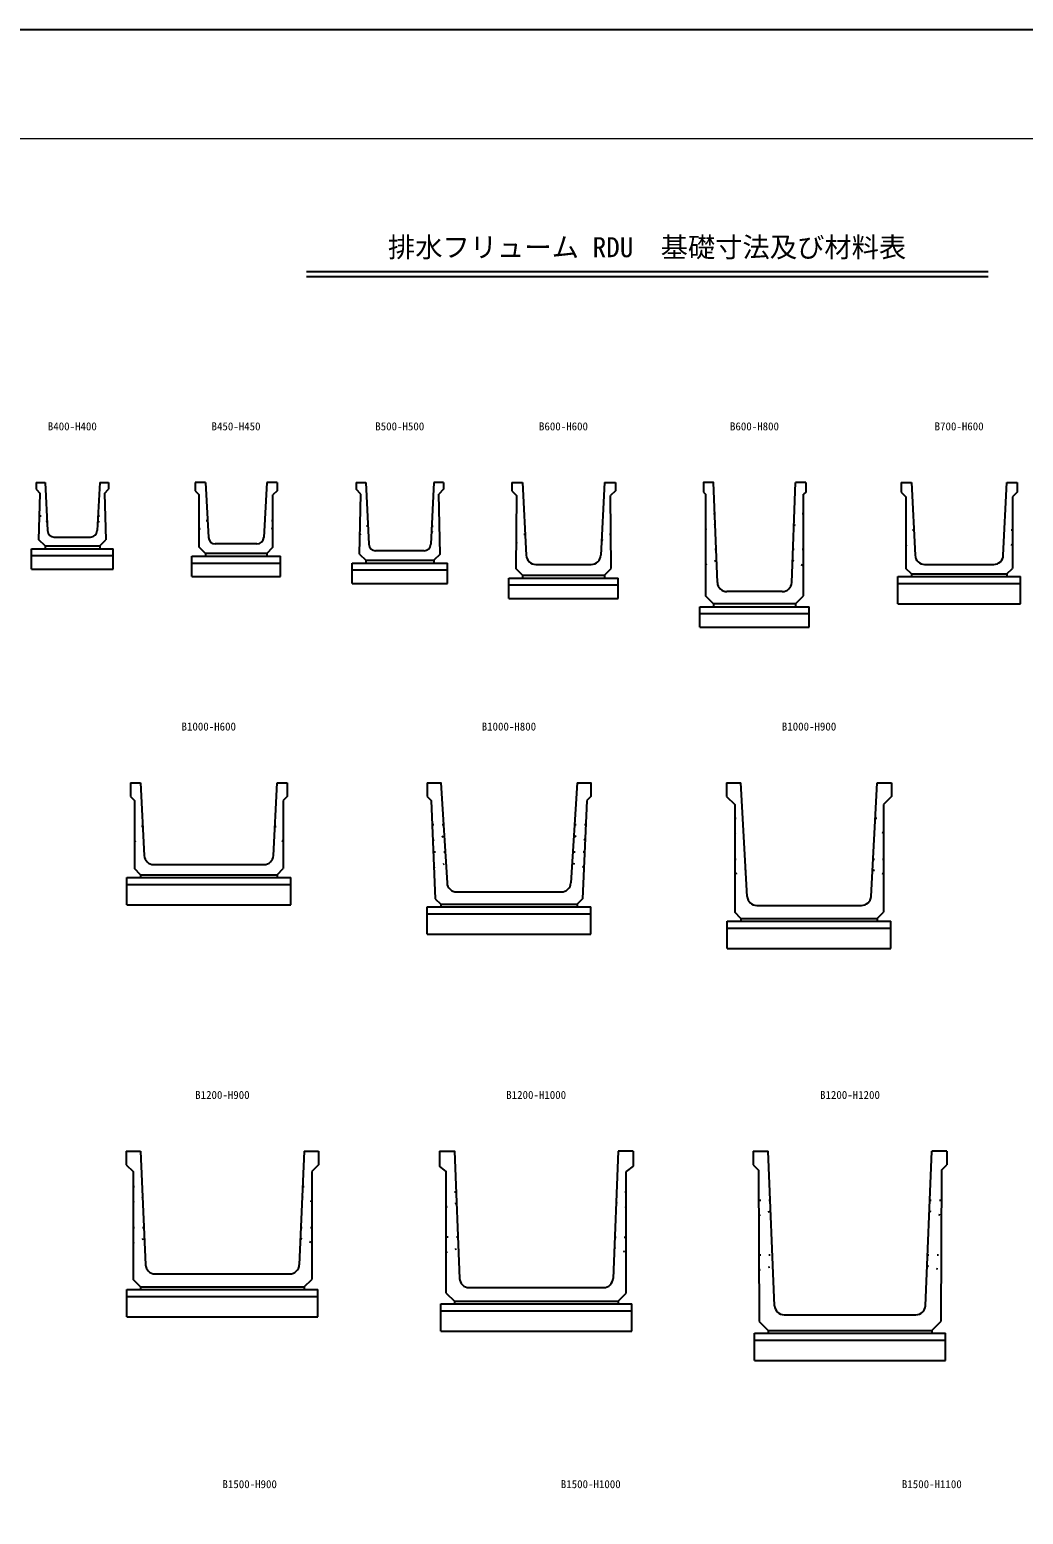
# Model space of a CAD drawing. Units: millimetres, scale not verified. Extents: x -33600 to 33600, y -11880 to 11880.
# Drawn here: x -21326 to -14043, y 1000 to 11880 of the extents above; entities that cross this region are included whole.
import ezdxf
from ezdxf.enums import TextEntityAlignment as Align

# ---------------------------------------------------------------- set-up
doc = ezdxf.new("R2010")
doc.units = ezdxf.units.MM
doc.header["$LTSCALE"] = 40
doc.linetypes.add('DOTTED', pattern=[1.75, 0.25, -1.5])
for name, color, linetype, lineweight in [('0-1_Defpoints', 5, 'Continuous', 25), ('0-5_OUTLINE', 3, 'Continuous', 25), ('0-6_OUTLINE2', 4, 'DOTTED', 25), ('0-7_TXT', 7, 'Continuous', 25), ('0-8_WAKU', 3, 'Continuous', 13)]:
    doc.layers.add(name, color=color, linetype=linetype, lineweight=lineweight)
doc.styles.add('ＭＳ ゴシック', font='')
doc.styles.get('ＭＳ ゴシック').set_extended_font_data('MS Gothic')

msp = doc.modelspace()

# ---------------------------------------------------------------- linework, layer by layer
at = {"layer": '0-1_Defpoints'}
msp.add_lwpolyline([(-33600, -11880), (0, -11880), (0, 11880), (-33600, 11880)], close=True, dxfattribs=at)
at = {"layer": '0-5_OUTLINE'}
for p, q in [((-21278.17, 8561.44), (-21213.17, 8561.44)), ((-21278.17, 8561.44), (-21278.17, 8511.44)), ((-21278.17, 8511.44), (-21248.17, 8481.44)), ((-21213.17, 8561.44), (-21195.55, 8208.94)), ((-20813.17, 8561.44), (-20830.8, 8208.94)), ((-20813.17, 8561.44), (-20748.17, 8561.44)), ((-20778.17, 8481.44), (-20748.17, 8511.44)), ((-20748.17, 8561.44), (-20748.17, 8511.44)), ((-20113.17, 8561.44), (-20113.17, 8501.44)), ((-20038.17, 8561.44), (-20113.17, 8561.44)), ((-20113.17, 8501.44), (-20083.17, 8471.44)), ((-20038.17, 8561.44), (-20015.79, 8158.67)), ((-19588.17, 8561.44), (-19610.55, 8158.67)), ((-19513.17, 8561.44), (-19588.17, 8561.44)), ((-19513.17, 8501.44), (-19543.17, 8471.44)), ((-19513.17, 8561.44), (-19513.17, 8501.44)), ((-18933.17, 8561.44), (-18933.17, 8511.44)), ((-18933.17, 8561.44), (-18863.17, 8561.44)), ((-18898.17, 8476.44), (-18933.17, 8511.44)), ((-18863.17, 8561.44), (-18840.55, 8108.94)), ((-18363.17, 8561.44), (-18385.8, 8108.94)), ((-18293.17, 8561.44), (-18363.17, 8561.44)), ((-18293.17, 8511.44), (-18328.17, 8476.44)), ((-18293.17, 8561.44), (-18293.17, 8511.44)), ((-17793.17, 8561.44), (-17713.17, 8561.44)), ((-17793.17, 8561.44), (-17793.17, 8501.44)), ((-17793.17, 8501.44), (-17758.17, 8466.44)), ((-17713.17, 8561.44), (-17686.5, 8027.94)), ((-17113.17, 8561.44), (-17139.85, 8027.94)), ((-17113.17, 8561.44), (-17033.17, 8561.44)), ((-17033.17, 8501.44), (-17068.17, 8466.44)), ((-17033.17, 8561.44), (-17033.17, 8501.44)), ((-15740.64, 7828.82), (-15713.17, 8561.44)), ((-15638.17, 8561.44), (-15713.17, 8561.44)), ((-14938.17, 8561.44), (-14938.17, 8491.44)), ((-14938.17, 8561.44), (-14863.17, 8561.44)), ((-14938.17, 8491.44), (-14903.17, 8456.44)), ((-14863.17, 8561.44), (-14836.5, 8027.94)), ((-14189.85, 8027.94), (-14163.17, 8561.44)), ((-14163.17, 8561.44), (-14088.17, 8561.44)), ((-14088.17, 8491.44), (-14123.17, 8456.44)), ((-14088.17, 8561.44), (-14088.17, 8491.44)), ((-21258.17, 8141.44), (-21248.17, 8481.44)), ((-20778.17, 8481.44), (-20768.17, 8141.44)), ((-20083.17, 8086.44), (-20083.17, 8471.44)), ((-18908.17, 8036.44), (-18898.17, 8476.44)), ((-18318.17, 8036.44), (-18328.17, 8476.44)), ((-17758.17, 8466.44), (-17763.17, 7931.44)), ((-17063.17, 7931.44), (-17068.17, 8466.44)), ((-15653.17, 7731.44), (-15653.17, 8476.44)), ((-14903.17, 8456.44), (-14903.17, 7931.44)), ((-14123.17, 8456.44), (-14123.17, 7931.44)), ((-21145.61, 8161.44), (-20880.73, 8161.44)), ((-21313.17, 8076.44), (-20713.17, 8076.44)), ((-21313.17, 7926.44), (-21313.17, 8076.44)), ((-21213.17, 8096.44), (-21258.17, 8141.44)), ((-21213.17, 8096.44), (-20813.17, 8096.44)), ((-21213.17, 8096.44), (-21213.17, 8076.44)), ((-20813.17, 8096.44), (-20768.17, 8141.44)), ((-20813.17, 8096.44), (-20813.17, 8076.44)), ((-20713.17, 7926.44), (-20713.17, 8076.44)), ((-20038.17, 8041.44), (-20083.17, 8086.44)), ((-19660.47, 8111.44), (-19965.87, 8111.44)), ((-18435.73, 8061.44), (-18790.61, 8061.44)), ((-21313.17, 8026.44), (-20713.17, 8026.44)), ((-20138.17, 8021.44), (-19488.17, 8021.44)), ((-20138.17, 7871.44), (-20138.17, 8021.44)), ((-20138.17, 7971.44), (-19488.17, 7971.44)), ((-19588.17, 8041.44), (-20038.17, 8041.44)), ((-20038.17, 8041.44), (-20038.17, 8021.44)), ((-19588.17, 8041.44), (-19588.17, 8021.44)), ((-19488.17, 7871.44), (-19488.17, 8021.44)), ((-18963.17, 7971.44), (-18263.17, 7971.44)), ((-18963.17, 7821.44), (-18963.17, 7971.44)), ((-18908.17, 8036.44), (-18863.17, 7991.44)), ((-18863.17, 7991.44), (-18363.17, 7991.44)), ((-18863.17, 7991.44), (-18863.17, 7971.44)), ((-18318.17, 8036.44), (-18363.17, 7991.44)), ((-18363.17, 7991.44), (-18363.17, 7971.44)), ((-18263.17, 7821.44), (-18263.17, 7971.44)), ((-17616.58, 7961.44), (-17209.76, 7961.44)), ((-14766.58, 7961.44), (-14259.76, 7961.44)), ((-21313.17, 7926.44), (-20713.17, 7926.44)), ((-20138.17, 7871.44), (-19488.17, 7871.44)), ((-18963.17, 7921.44), (-18263.17, 7921.44)), ((-17813.17, 7861.44), (-17013.17, 7861.44)), ((-17813.17, 7711.44), (-17813.17, 7861.44)), ((-17713.17, 7881.44), (-17763.17, 7931.44)), ((-17713.17, 7881.44), (-17113.17, 7881.44)), ((-17713.17, 7881.44), (-17713.17, 7861.44)), ((-17113.17, 7881.44), (-17063.17, 7931.44)), ((-17113.17, 7881.44), (-17113.17, 7861.44)), ((-17013.17, 7711.44), (-17013.17, 7861.44)), ((-14963.17, 7871.44), (-14063.17, 7871.44)), ((-14963.17, 7671.44), (-14963.17, 7871.44)), ((-14863.17, 7891.44), (-14903.17, 7931.44)), ((-14863.17, 7891.44), (-14163.17, 7891.44)), ((-14863.17, 7891.44), (-14863.17, 7871.44)), ((-14163.17, 7891.44), (-14123.17, 7931.44)), ((-14163.17, 7891.44), (-14163.17, 7871.44)), ((-14063.17, 7671.44), (-14063.17, 7871.44)), ((-18963.17, 7821.44), (-18263.17, 7821.44)), ((-17813.17, 7811.44), (-17013.17, 7811.44)), ((-15810.59, 7761.44), (-16215.75, 7761.44)), ((-15713.17, 7671.44), (-15653.17, 7731.44)), ((-14963.17, 7821.44), (-14063.17, 7821.44)), ((-17813.17, 7711.44), (-17013.17, 7711.44)), ((-16413.17, 7651.44), (-15613.17, 7651.44)), ((-16413.17, 7501.44), (-16413.17, 7651.44)), ((-16313.17, 7671.44), (-16313.17, 7651.44)), ((-15713.17, 7671.44), (-15713.17, 7651.44)), ((-15613.17, 7501.44), (-15613.17, 7651.44)), ((-14963.17, 7671.44), (-14063.17, 7671.44)), ((-16413.17, 7601.44), (-15613.17, 7601.44)), ((-16413.17, 7501.44), (-15613.17, 7501.44)), ((-20588.17, 6361.44), (-20588.17, 6261.44)), ((-20588.17, 6361.44), (-20513.17, 6361.44)), ((-20513.17, 6361.44), (-20486.5, 5827.94)), ((-19539.85, 5827.94), (-19513.17, 6361.44)), ((-19513.17, 6361.44), (-19438.17, 6361.44)), ((-19438.17, 6361.44), (-19438.17, 6261.44)), ((-18413.17, 6361.44), (-18413.17, 6261.44)), ((-17313.17, 6361.44), (-17359.07, 5627.07)), ((-16218.17, 6361.44), (-16113.17, 6361.44)), ((-16218.17, 6361.44), (-16218.17, 6261.44)), ((-16066.84, 5527.56), (-16113.17, 6361.44)), ((-15159.5, 5527.56), (-15113.17, 6361.44)), ((-15113.17, 6361.44), (-15008.17, 6361.44)), ((-15008.17, 6361.44), (-15008.17, 6261.44)), ((-20588.17, 6261.44), (-20558.17, 6231.44)), ((-20558.17, 6231.44), (-20558.17, 5731.44)), ((-19438.17, 6261.44), (-19468.17, 6231.44)), ((-19468.17, 6231.44), (-19468.17, 5731.44)), ((-18413.17, 6261.44), (-18383.17, 6231.44)), ((-18383.17, 6231.44), (-18353.17, 5511.44)), ((-17243.17, 6231.44), (-17273.17, 5511.44)), ((-16218.17, 6261.44), (-16158.17, 6201.44)), ((-15008.17, 6261.44), (-15068.17, 6201.44)), ((-16158.17, 6201.44), (-16158.17, 5411.44)), ((-15068.17, 6201.44), (-15068.17, 5411.44)), ((-20613.17, 5666.44), (-19413.17, 5666.44)), ((-20613.17, 5466.44), (-20613.17, 5666.44)), ((-20513.17, 5686.44), (-20558.17, 5731.44)), ((-20513.17, 5686.44), (-19513.17, 5686.44)), ((-20513.17, 5686.44), (-20513.17, 5666.44)), ((-20416.58, 5761.44), (-19609.76, 5761.44)), ((-19513.17, 5686.44), (-19468.17, 5731.44)), ((-19513.17, 5686.44), (-19513.17, 5666.44)), ((-19413.17, 5466.44), (-19413.17, 5666.44)), ((-20613.17, 5616.44), (-19413.17, 5616.44)), ((-18197.41, 5561.44), (-17428.93, 5561.44)), ((-20613.17, 5466.44), (-19413.17, 5466.44)), ((-18413.17, 5451.44), (-17213.17, 5451.44)), ((-18413.17, 5251.44), (-18413.17, 5451.44)), ((-18313.17, 5471.44), (-18313.17, 5451.44)), ((-17273.17, 5511.44), (-17313.17, 5471.44)), ((-17313.17, 5471.44), (-17313.17, 5451.44)), ((-17213.17, 5251.44), (-17213.17, 5451.44)), ((-15996.95, 5461.44), (-15229.39, 5461.44)), ((-18413.17, 5401.44), (-17213.17, 5401.44)), ((-16213.17, 5346.44), (-15013.17, 5346.44)), ((-16213.17, 5146.44), (-16213.17, 5346.44)), ((-16113.17, 5366.44), (-16158.17, 5411.44)), ((-16113.17, 5366.44), (-15113.17, 5366.44)), ((-16113.17, 5366.44), (-16113.17, 5346.44)), ((-15113.17, 5366.44), (-15068.17, 5411.44)), ((-15113.17, 5366.44), (-15113.17, 5346.44)), ((-15013.17, 5146.44), (-15013.17, 5346.44)), ((-18413.17, 5251.44), (-17213.17, 5251.44)), ((-16213.17, 5296.44), (-15013.17, 5296.44)), ((-16213.17, 5146.44), (-15013.17, 5146.44)), ((-20618.17, 3661.44), (-20618.17, 3561.44)), ((-20618.17, 3661.44), (-20513.17, 3661.44)), ((-20513.17, 3661.44), (-20476.14, 2828.33)), ((-19313.17, 3661.44), (-19350.2, 2828.33)), ((-19313.17, 3661.44), (-19208.17, 3661.44)), ((-19208.17, 3661.44), (-19208.17, 3561.44)), ((-18323.17, 3661.44), (-18323.17, 3551.44)), ((-17013.17, 3661.44), (-17050.48, 2728.64)), ((-16903.17, 3661.44), (-17013.17, 3661.44)), ((-16903.17, 3661.44), (-16903.17, 3551.44)), ((-16023.17, 3661.44), (-16023.17, 3561.44)), ((-16023.17, 3661.44), (-15913.17, 3661.44)), ((-15865.97, 2528.52), (-15913.17, 3661.44)), ((-14760.38, 2528.52), (-14713.17, 3661.44)), ((-14603.17, 3661.44), (-14713.17, 3661.44)), ((-14603.17, 3661.44), (-14603.17, 3561.44)), ((-20618.17, 3561.44), (-20568.17, 3511.44)), ((-20568.17, 3511.44), (-20568.17, 2721.44)), ((-19208.17, 3561.44), (-19258.17, 3511.44)), ((-19258.17, 3511.44), (-19258.17, 2721.44)), ((-16903.17, 3551.44), (-16953.17, 3511.44)), ((-16953.17, 2621.44), (-16953.17, 3511.44)), ((-14643.17, 3521.44), (-14648.15, 2411.44)), ((-14643.17, 3521.44), (-14603.17, 3561.44)), ((-20513.17, 2666.44), (-20568.17, 2721.44)), ((-20406.21, 2761.44), (-19420.13, 2761.44)), ((-19313.17, 2666.44), (-19258.17, 2721.44)), ((-20613.17, 2646.44), (-19213.17, 2646.44)), ((-20613.17, 2446.44), (-20613.17, 2646.44)), ((-20513.17, 2666.44), (-19313.17, 2666.44)), ((-20513.17, 2666.44), (-20513.17, 2646.44)), ((-19313.17, 2666.44), (-19313.17, 2646.44)), ((-19213.17, 2446.44), (-19213.17, 2646.44)), ((-18273.17, 2621.44), (-18213.17, 2561.44)), ((-18105.91, 2661.44), (-17120.43, 2661.44)), ((-17013.17, 2561.44), (-16953.17, 2621.44)), ((-20613.17, 2596.44), (-19213.17, 2596.44)), ((-18313.17, 2541.44), (-16913.17, 2541.44)), ((-18313.17, 2341.44), (-18313.17, 2541.44)), ((-18213.17, 2561.44), (-17013.17, 2561.44)), ((-18213.17, 2561.44), (-18213.17, 2541.44)), ((-17013.17, 2561.44), (-17013.17, 2541.44)), ((-16913.17, 2341.44), (-16913.17, 2541.44)), ((-20613.17, 2446.44), (-19213.17, 2446.44)), ((-18313.17, 2491.44), (-16913.17, 2491.44)), ((-15978.19, 2411.44), (-15913.17, 2346.44)), ((-15796.03, 2461.44), (-14830.31, 2461.44)), ((-14713.17, 2346.44), (-14648.15, 2411.44)), ((-18313.17, 2341.44), (-16913.17, 2341.44)), ((-16013.17, 2326.44), (-14613.17, 2326.44)), ((-16013.17, 2126.44), (-16013.17, 2326.44)), ((-15913.17, 2346.44), (-14713.17, 2346.44)), ((-15913.17, 2346.44), (-15913.17, 2326.44)), ((-14713.17, 2346.44), (-14713.17, 2326.44)), ((-14613.17, 2126.44), (-14613.17, 2326.44)), ((-16013.17, 2276.44), (-14613.17, 2276.44)), ((-16013.17, 2126.44), (-14613.17, 2126.44))]:
    msp.add_line(p, q, dxfattribs=at)
for points in [[(-16285.7, 7828.82), (-16313.17, 8561.44), (-16388.17, 8561.44), (-16388.17, 8491.44)], [(-16388.17, 8491.44), (-16373.17, 8476.44), (-16373.17, 7731.44)], [(-15638.17, 8561.44), (-15638.17, 8491.44), (-15653.17, 8476.44)], [(-19588.17, 8041.44), (-19543.17, 8086.44), (-19543.17, 8471.44)], [(-15713.17, 7671.44), (-16313.17, 7671.44), (-16373.17, 7731.44)], [(-18413.17, 6361.44), (-18313.17, 6361.44), (-18267.27, 5627.07)], [(-17313.17, 6361.44), (-17213.17, 6361.44), (-17213.17, 6261.44), (-17243.17, 6231.44)], [(-18353.17, 5511.44), (-18313.17, 5471.44), (-17313.17, 5471.44)], [(-18323.17, 3661.44), (-18213.17, 3661.44), (-18175.86, 2728.64)], [(-18273.17, 2621.44), (-18273.17, 3511.44), (-18323.17, 3551.44)], [(-16023.17, 3561.44), (-15983.17, 3521.44), (-15978.19, 2411.44)]]:
    msp.add_lwpolyline(points, dxfattribs=at)
for centre, radius, start, end in [((-21145.61, 8211.44), 50, 182.86241, 270), ((-20880.73, 8211.44), 50, 270, 357.13759), ((-19965.87, 8161.44), 50, 183.17983, 270), ((-19660.47, 8161.44), 50, 270, 356.82017), ((-18790.61, 8111.44), 50, 182.8624, 270), ((-18435.73, 8111.44), 50, 270, 357.1376), ((-17616.58, 8031.44), 70, 182.86241, 270), ((-17209.76, 8031.44), 70, 270, 357.13759), ((-14766.58, 8031.44), 70, 182.86241, 270), ((-14259.76, 8031.44), 70, 270, 357.13759), ((-16215.75, 7831.44), 70, 182.14759, 270), ((-15810.59, 7831.44), 70, 270, 357.85241), ((-20416.58, 5831.44), 70, 182.86241, 270), ((-19609.76, 5831.44), 70, 270, 357.13759), ((-18197.41, 5631.44), 70, 183.57633, 270), ((-17428.93, 5631.44), 70, 270, 356.42367), ((-15996.95, 5531.44), 70, 183.17983, 270), ((-15229.39, 5531.44), 70, 270, 356.82017), ((-20406.21, 2831.44), 70, 182.5448, 270), ((-19420.13, 2831.44), 70, 270, 357.4552), ((-18105.91, 2731.44), 70, 182.29061, 270), ((-17120.43, 2731.44), 70, 270, 357.70939), ((-15796.03, 2531.44), 70, 182.38594, 270), ((-14830.31, 2531.44), 70, 270, 357.61406)]:
    msp.add_arc(centre, radius, start, end, dxfattribs=at)
at = {"layer": '0-6_OUTLINE2'}
for p, q in [((-21198.92, 8276.44), (-21254.75, 8257.59)), ((-21253.02, 8316.44), (-21200.92, 8316.44)), ((-20827.42, 8276.44), (-20771.59, 8257.59)), ((-20825.42, 8316.44), (-20773.32, 8316.44)), ((-20022.61, 8281.44), (-20083.17, 8281.44)), ((-19543.17, 8281.44), (-19603.73, 8281.44)), ((-16304.55, 8331.44), (-16373.17, 8331.44)), ((-15653.17, 8331.44), (-15721.8, 8331.44)), ((-20083.17, 8221.44), (-20020.39, 8241.44)), ((-19543.17, 8221.44), (-19605.95, 8241.44)), ((-18904.88, 8181.44), (-18845.17, 8201.44)), ((-18847.17, 8241.44), (-18903.51, 8241.44)), ((-18381.17, 8201.44), (-18321.47, 8181.44)), ((-18379.17, 8241.44), (-18322.83, 8241.44)), ((-17694.17, 8181.44), (-17760.83, 8181.44)), ((-17065.51, 8181.44), (-17132.17, 8181.44)), ((-16373.17, 8221.44), (-16301.55, 8251.44)), ((-15724.8, 8251.44), (-15653.17, 8221.44)), ((-14845.67, 8211.44), (-14903.17, 8211.44)), ((-14123.17, 8211.44), (-14180.67, 8211.44)), ((-17761.39, 8121.44), (-17692.17, 8141.44)), ((-17134.17, 8141.44), (-17064.95, 8121.44)), ((-16294.8, 8071.44), (-16373.17, 8071.44)), ((-15653.17, 8071.44), (-15731.55, 8071.44)), ((-14903.17, 8101.44), (-14841.67, 8131.44)), ((-14123.17, 8101.44), (-14184.67, 8131.44)), ((-16373.17, 7961.44), (-16291.8, 7991.44)), ((-15734.55, 7991.44), (-15653.17, 7951.44)), ((-16158.17, 6101.44), (-16098.73, 6101.44)), ((-15127.61, 6101.44), (-15068.17, 6101.44)), ((-20495.67, 6041.44), (-20558.17, 6041.44)), ((-19530.67, 6041.44), (-19468.17, 6041.44)), ((-18293.8, 6051.44), (-18375.67, 6051.44)), ((-17250.67, 6051.44), (-17332.55, 6051.44)), ((-16158.17, 5991.44), (-16094.28, 6021.44)), ((-15068.17, 5991.44), (-15132.06, 6021.44)), ((-20558.17, 5931.44), (-20491.67, 5961.44)), ((-19468.17, 5931.44), (-19534.67, 5961.44)), ((-18371.09, 5941.44), (-18288.8, 5971.44)), ((-17255.25, 5941.44), (-17337.55, 5971.44)), ((-18281.3, 5851.44), (-18367.34, 5851.44)), ((-18362.75, 5741.44), (-18276.3, 5771.44)), ((-17263.59, 5741.44), (-17350.05, 5771.44)), ((-17259, 5851.44), (-17345.05, 5851.44)), ((-16158.17, 5801.44), (-16082.06, 5801.44)), ((-15144.28, 5801.44), (-15068.17, 5801.44)), ((-16077.61, 5721.44), (-16158.17, 5691.44)), ((-15068.17, 5691.44), (-15148.73, 5721.44)), ((-20568.17, 3401.44), (-20501.61, 3401.44)), ((-19324.73, 3401.44), (-19258.17, 3401.44)), ((-20568.17, 3291.44), (-20498.06, 3321.44)), ((-19258.17, 3291.44), (-19328.28, 3321.44)), ((-18201.17, 3361.44), (-18273.17, 3361.44)), ((-18273.17, 3252.97), (-18197.92, 3280.09)), ((-17028.37, 3281.44), (-16953.17, 3251.44)), ((-16953.17, 3361.44), (-17025.17, 3361.44)), ((-15978.17, 3301.44), (-15898.17, 3301.44)), ((-14728.17, 3301.44), (-14648.17, 3301.44)), ((-15978.17, 3191.44), (-15894.84, 3221.44)), ((-14731.5, 3221.44), (-14648.17, 3191.44)), ((-20568.17, 3101.44), (-20488.28, 3101.44)), ((-19338.06, 3101.44), (-19258.17, 3101.44)), ((-20568.17, 2991.44), (-20484.73, 3021.44)), ((-19341.61, 3021.44), (-19258.17, 2991.44)), ((-18187.97, 3031.44), (-18273.17, 3031.44)), ((-18273.17, 2920.43), (-18184.68, 2949.16)), ((-17041.57, 2951.44), (-16953.17, 2921.44)), ((-17038.37, 3031.44), (-16953.17, 3031.44)), ((-15978.17, 2901.44), (-15881.5, 2901.44)), ((-14744.84, 2901.44), (-14648.17, 2901.44)), ((-15978.17, 2791.44), (-15878.17, 2821.44)), ((-14748.17, 2821.44), (-14648.17, 2791.44))]:
    msp.add_line(p, q, dxfattribs=at)
at = {"layer": '0-7_TXT'}
for p, q in [((-19298.16, 10108.78), (-14301.84, 10108.78)), ((-19298.16, 10070.38), (-14301.84, 10070.38))]:
    msp.add_line(p, q, dxfattribs=at)
at = {"layer": '0-8_WAKU'}
msp.add_lwpolyline([(-32800, -11080), (-800, -11080), (-800, 11080), (-32800, 11080)], close=True, dxfattribs=at)

# ---------------------------------------------------------------- texts
at = {"layer": '0-7_TXT', "style": 'ＭＳ ゴシック'}
for s, height, p in [('排水フリューム RDU\u3000基礎寸法及び材料表', 146.6, (-18700, 10168.78)), ('B400-H400', 58.65, (-21193.17, 8926.12)), ('B450-H450', 58.65, (-19993.17, 8926.12)), ('B500-H500', 58.65, (-18793.17, 8926.12)), ('B600-H600', 58.65, (-17593.17, 8926.12)), ('B600-H800', 58.65, (-16193.17, 8926.12)), ('B700-H600', 58.65, (-14693.17, 8926.12)), ('B1000-H600', 58.65, (-20213.17, 6726.12)), ('B1000-H800', 58.65, (-18013.17, 6726.12)), ('B1000-H900', 58.65, (-15813.17, 6726.12)), ('B1200-H900', 58.65, (-20113.17, 4026.12)), ('B1200-H1000', 58.65, (-17833.17, 4026.12)), ('B1200-H1200', 58.65, (-15533.17, 4026.12)), ('B1500-H900', 58.65, (-19913.17, 1173.62)), ('B1500-H1000', 58.65, (-17433.17, 1173.62)), ('B1500-H1100', 58.65, (-14933.17, 1173.62))]:
    msp.add_text(s, height=height, dxfattribs=at).set_placement(p, align=Align.BOTTOM_LEFT)

doc.saveas('drawing.dxf')
